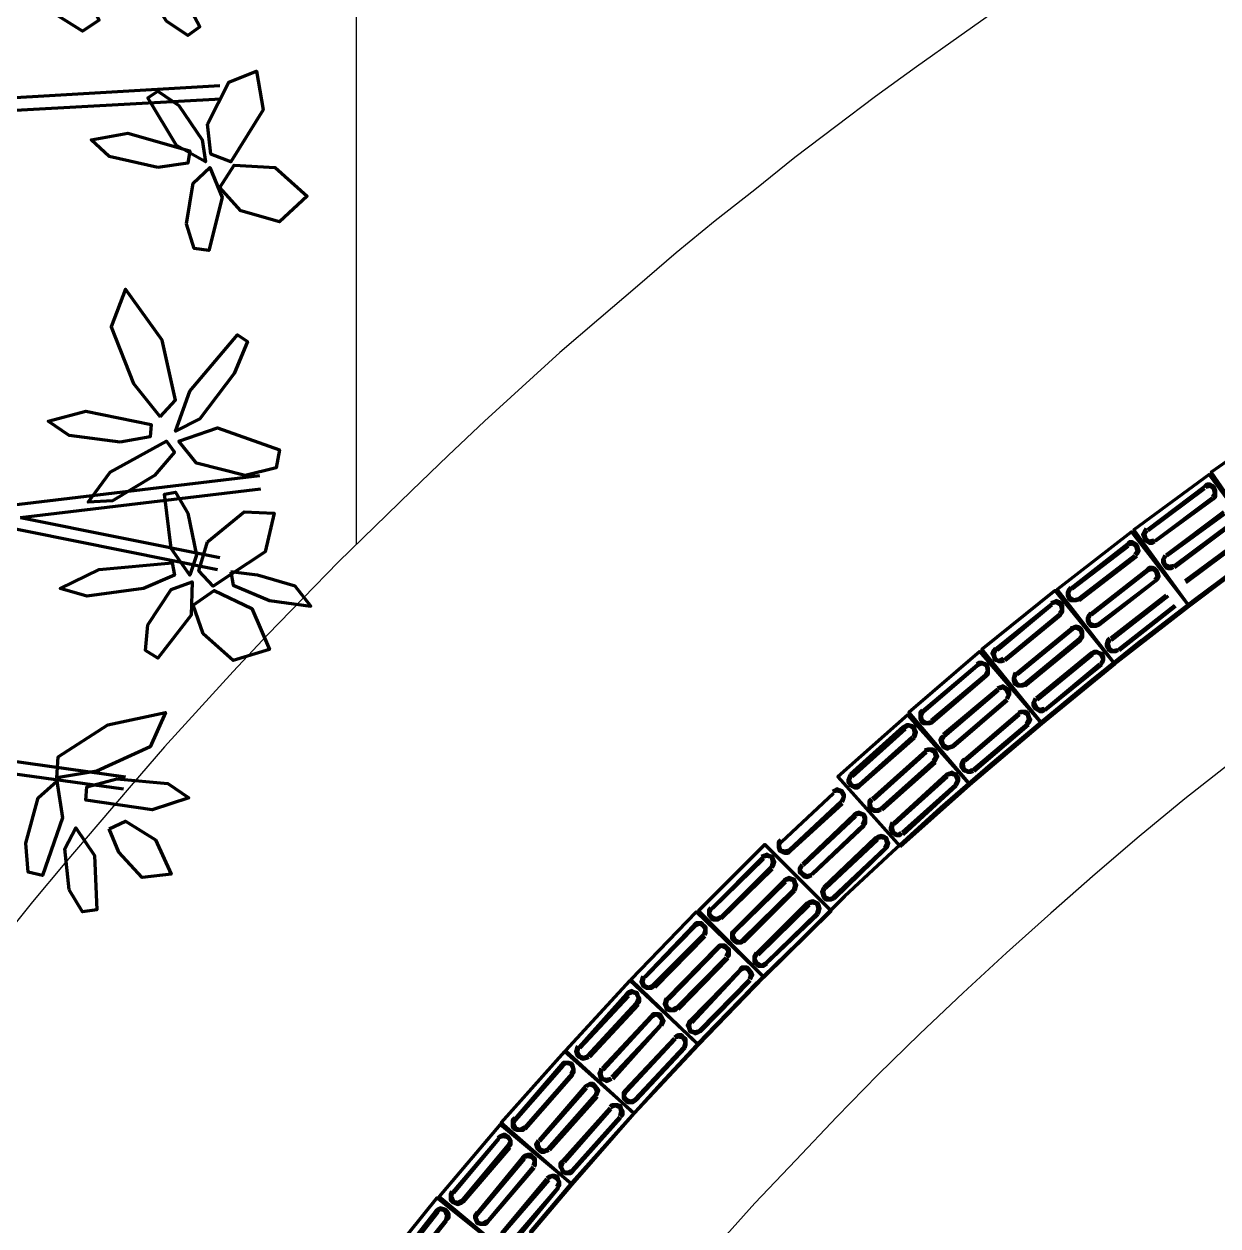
# Model space of a CAD drawing. Header units: millimetres. Extents: x 2273 to 2522, y 1034 to 1187.
# Drawn here: x 2279.082 to 2282.252, y 1106.975 to 1110.166 of the extents above; entities that cross this region are included whole.
import ezdxf

# ---------------------------------------------------------------- set-up
doc = ezdxf.new("R2010")
doc.units = ezdxf.units.MM
doc.layers.add('LAYER8', color=8, linetype='Continuous')
doc.layers.add('PAREDES', color=4, linetype='Continuous', lineweight=100)

# ---------------------------------------------------------------- blocks, each defined once
blk = doc.blocks.new('DER')
at = {"layer": 'PAREDES', "color": 0, "linetype": 'Continuous'}
for points in [[(66.4799, 146.7569), (66.4093, 146.8716), (66.4181, 146.948), (66.5123, 146.898), (66.5946, 146.7422), (66.5505, 146.7127), (66.4799, 146.7569)], [(66.774, 146.7392), (66.7152, 146.8333), (66.7181, 146.8951), (66.7946, 146.851), (66.8623, 146.7245), (66.8299, 146.701), (66.774, 146.7392)], [(66.8828, 146.4657), (66.9387, 146.5775), (67.0123, 146.6069), (67.0299, 146.5039), (66.9446, 146.3657), (66.8917, 146.3863), (66.8828, 146.4657)], [(65.9034, 146.5098), (66.9152, 146.5686)], [(66.8064, 146.5157), (66.8681, 146.4245), (66.877, 146.3657), (66.8005, 146.4098), (66.724, 146.5363), (66.7505, 146.5539), (66.8064, 146.5157)], [(65.9064, 146.4775), (66.9181, 146.5333)], [(66.7505, 146.351), (66.6211, 146.3804), (66.574, 146.4245), (66.6711, 146.4422), (66.8358, 146.3951), (66.8299, 146.3627), (66.7505, 146.351)], [(66.827, 146.201), (66.8446, 146.3098), (66.8887, 146.351), (66.9211, 146.2716), (66.8858, 146.1304), (66.8475, 146.1363), (66.827, 146.201)], [(66.9152, 146.298), (66.9534, 146.3569), (67.0623, 146.351), (67.1475, 146.2745), (67.074, 146.2069), (66.9711, 146.2363), (66.9152, 146.298)], [(66.7564, 145.6892), (66.7975, 145.7333), (66.7623, 145.8922), (66.6652, 146.0275), (66.627, 145.9275), (66.6858, 145.7775), (66.7564, 145.6892)], [(66.9534, 145.8039), (66.8623, 145.6833), (66.7975, 145.651), (66.8358, 145.7569), (66.9623, 145.9069), (66.9887, 145.8892), (66.9534, 145.8039)], [(66.6505, 145.6216), (66.5152, 145.6392), (66.4593, 145.6775), (66.5593, 145.7039), (66.7328, 145.6686), (66.7299, 145.6363), (66.6505, 145.6216)], [(66.9828, 145.5333), (66.8534, 145.5657), (66.8064, 145.6245), (66.9093, 145.6598), (67.074, 145.601), (67.0652, 145.5539), (66.9828, 145.5333)], [(66.7417, 145.5333), (66.6299, 145.4657), (66.5652, 145.4627), (66.624, 145.5422), (66.774, 145.6245), (66.7946, 145.5951), (66.7417, 145.5333)], [(65.4917, 145.351), (67.0211, 145.5333)], [(66.3858, 145.4216), (67.024, 145.498)], [(66.8299, 145.4333), (66.8534, 145.3216), (66.8358, 145.2686), (66.7858, 145.3392), (66.7681, 145.4833), (66.7975, 145.4892), (66.8299, 145.4333)], [(66.8828, 145.3569), (66.9799, 145.4363), (67.0593, 145.4333), (67.0358, 145.3304), (66.8975, 145.2392), (66.8593, 145.2804), (66.8828, 145.3569)], [(66.2799, 145.4098), (66.9093, 145.2833)], [(66.3858, 145.4216), (66.9152, 145.3157)], [(66.7123, 145.2333), (66.5623, 145.2127), (66.4917, 145.2333), (66.5946, 145.2833), (66.7887, 145.301), (66.7946, 145.2686), (66.7123, 145.2333)], [(66.9446, 145.2775), (66.9505, 145.2422), (67.0475, 145.201), (67.1564, 145.1863), (67.1152, 145.2392), (67.0152, 145.2686), (66.9446, 145.2775)], [(66.724, 145.1363), (66.7858, 145.2304), (66.8417, 145.251), (66.8387, 145.1627), (66.7505, 145.048), (66.7181, 145.0686), (66.724, 145.1363)], [(66.8446, 145.1892), (66.9005, 145.2275), (67.0005, 145.1804), (67.0475, 145.0716), (66.9505, 145.0422), (66.8711, 145.1127), (66.8446, 145.1892)], [(66.0328, 144.5039), (65.9534, 145.1039), (66.2358, 144.7598), (66.6593, 144.701)], [(66.4828, 144.7304), (66.4858, 144.7863), (66.6181, 144.8716), (66.7711, 144.9039), (66.7299, 144.8127), (66.5887, 144.748), (66.4828, 144.7304)], [(66.2417, 144.7922), (66.6652, 144.7333)], [(66.4005, 144.5569), (66.4328, 144.6775), (66.4828, 144.7216), (66.4975, 144.6245), (66.4446, 144.4716), (66.4064, 144.4804), (66.4005, 144.5569)], [(66.6417, 144.7275), (66.777, 144.7157), (66.8328, 144.6775), (66.7358, 144.6451), (66.5593, 144.6716), (66.5623, 144.7069), (66.6417, 144.7275)], [(66.5152, 144.4333), (66.5034, 144.5422), (66.5328, 144.598), (66.5828, 144.5245), (66.5887, 144.3804), (66.5505, 144.3745), (66.5152, 144.4333)], [(66.6211, 144.5951), (66.6652, 144.6157), (66.7446, 144.5657), (66.7858, 144.4745), (66.7093, 144.4657), (66.6475, 144.5333), (66.6211, 144.5951)]]:
    blk.add_lwpolyline(points, dxfattribs=at)
blk = doc.blocks.new('KJIUY')
at = {"layer": 'PAREDES', "color": 0, "linetype": 'Continuous'}
blk.add_lwpolyline([(69.6387, 145.3039), (69.5005, 145.201), (69.3623, 145.0951), (69.227, 144.9863), (69.0946, 144.8775), (68.9623, 144.7657), (68.8299, 144.651), (68.7005, 144.5333), (68.574, 144.4157), (68.4505, 144.2922), (68.327, 144.1716), (68.2034, 144.0451), (68.0858, 143.9186), (67.9681, 143.7892), (67.8505, 143.6569), (67.7387, 143.5245)], dxfattribs=at)
at = {"layer": 'PAREDES', "color": 160, "linetype": 'Continuous'}
for points in [[(69.6887, 145.3363), (69.8946, 145.4804), (69.7505, 145.6833), (69.5475, 145.5422), (69.6887, 145.3363)], [(69.4887, 145.1863), (69.6887, 145.3363), (69.5417, 145.5363), (69.3417, 145.3892), (69.4887, 145.1863)], [(69.5299, 145.5039), (69.377, 145.3892)], [(69.5299, 145.498), (69.3799, 145.3863)], [(69.5534, 145.4716), (69.5593, 145.4775), (69.5593, 145.4863), (69.5593, 145.4922), (69.5564, 145.501), (69.5505, 145.5069), (69.5446, 145.5098), (69.5358, 145.5098), (69.5299, 145.5039)], [(69.5505, 145.4775), (69.5564, 145.4863), (69.5534, 145.498), (69.5446, 145.5039), (69.5328, 145.501)], [(69.3975, 145.3598), (69.5505, 145.4745)], [(69.4005, 145.3598), (69.5534, 145.4716)], [(69.5799, 145.4363), (69.427, 145.3216)], [(69.5828, 145.4304), (69.4299, 145.3186)], [(69.374, 145.3922), (69.3681, 145.3833), (69.3652, 145.3775), (69.3681, 145.3686), (69.3711, 145.3627), (69.377, 145.3569), (69.3828, 145.3539), (69.3917, 145.3539), (69.3975, 145.3569)], [(69.4475, 145.2922), (69.6005, 145.4069)], [(69.4505, 145.2892), (69.6034, 145.4039)], [(69.2917, 145.0333), (69.4887, 145.1863), (69.3358, 145.3833), (69.1387, 145.2304), (69.2917, 145.0333)], [(69.377, 145.3863), (69.3711, 145.3775), (69.374, 145.3657), (69.3828, 145.3598), (69.3946, 145.3627)], [(69.6299, 145.3657), (69.477, 145.2539)], [(69.6328, 145.3627), (69.4799, 145.248)], [(69.324, 145.351), (69.174, 145.2333)], [(69.327, 145.3451), (69.177, 145.2304)], [(69.3475, 145.3216), (69.3534, 145.3275), (69.3564, 145.3333), (69.3534, 145.3422), (69.3505, 145.348), (69.3446, 145.3539), (69.3387, 145.3569), (69.3299, 145.3569), (69.324, 145.351)], [(69.3446, 145.3245), (69.3505, 145.3333), (69.3475, 145.3451), (69.3387, 145.351), (69.327, 145.348)], [(69.1946, 145.2069), (69.3446, 145.3216)], [(69.1975, 145.201), (69.3505, 145.3186)], [(69.424, 145.3216), (69.4211, 145.3157), (69.4181, 145.3098), (69.4181, 145.301), (69.4211, 145.2951), (69.427, 145.2892), (69.4328, 145.2863), (69.4417, 145.2863), (69.4475, 145.2892)], [(69.427, 145.3186), (69.4211, 145.3098), (69.424, 145.298), (69.4358, 145.2922), (69.4475, 145.2951)], [(69.377, 145.2833), (69.227, 145.1657)], [(69.3799, 145.2804), (69.2299, 145.1627)], [(69.4005, 145.2539), (69.4064, 145.2598), (69.4093, 145.2657), (69.4064, 145.2745), (69.4034, 145.2804), (69.3975, 145.2863), (69.3917, 145.2892), (69.3828, 145.2892), (69.377, 145.2833)], [(69.3975, 145.2569), (69.4034, 145.2657), (69.4005, 145.2775), (69.3917, 145.2833), (69.3799, 145.2804)], [(69.174, 145.2363), (69.1681, 145.2304), (69.1652, 145.2216), (69.1652, 145.2157), (69.1681, 145.2069), (69.174, 145.201), (69.1828, 145.201), (69.1887, 145.201), (69.1975, 145.2039)], [(69.174, 145.2333), (69.1681, 145.2216), (69.1711, 145.2098), (69.1828, 145.2039), (69.1946, 145.2069)], [(69.2475, 145.1392), (69.3975, 145.2539)], [(69.2505, 145.1363), (69.4005, 145.2539)], [(69.0975, 144.8745), (69.2917, 145.0333), (69.1328, 145.2275), (68.9387, 145.0716), (69.0975, 144.8745)], [(69.1475, 145.1627), (69.1534, 145.1716), (69.1534, 145.1775), (69.1534, 145.1863), (69.1505, 145.1922), (69.1446, 145.198), (69.1358, 145.201), (69.1299, 145.198), (69.1211, 145.1951)], [(69.427, 145.2157), (69.2799, 145.101)], [(69.4328, 145.2127), (69.2828, 145.0951)], [(69.124, 145.1922), (68.974, 145.0716)], [(69.124, 145.1892), (68.9799, 145.0686)], [(69.1446, 145.1686), (69.1505, 145.1775), (69.1475, 145.1892), (69.1358, 145.1951), (69.124, 145.1922)], [(69.227, 145.1686), (69.2211, 145.1627), (69.2181, 145.1539), (69.2181, 145.148), (69.2211, 145.1392), (69.227, 145.1333), (69.2358, 145.1333), (69.2417, 145.1333), (69.2505, 145.1363)], [(69.3005, 145.0716), (69.4505, 145.1892)], [(69.3034, 145.0686), (69.4534, 145.1863)], [(68.9975, 145.0451), (69.1446, 145.1657)], [(69.0005, 145.0422), (69.1475, 145.1627)], [(69.227, 145.1657), (69.2211, 145.1539), (69.224, 145.1422), (69.2358, 145.1363), (69.2475, 145.1392)], [(69.177, 145.1275), (69.0299, 145.0069)], [(69.1799, 145.1245), (69.0328, 145.0039)], [(69.2005, 145.0951), (69.2064, 145.1039), (69.2064, 145.1098), (69.2064, 145.1186), (69.2034, 145.1245), (69.1975, 145.1304), (69.1887, 145.1333), (69.1828, 145.1304), (69.174, 145.1275)], [(69.1975, 145.101), (69.2034, 145.1098), (69.2005, 145.1216), (69.1887, 145.1275), (69.177, 145.1245)], [(68.974, 145.0745), (68.9681, 145.0686), (68.9652, 145.0598), (68.9681, 145.0539), (68.9711, 145.0451), (68.977, 145.0422), (68.9828, 145.0392), (68.9917, 145.0392), (68.9975, 145.0422)], [(68.977, 145.0716), (68.9711, 145.0598), (68.974, 145.048), (68.9828, 145.0422), (68.9946, 145.048)], [(69.0505, 144.9804), (69.1975, 145.101)], [(69.0534, 144.9745), (69.2005, 145.0951)], [(69.277, 145.101), (69.2711, 145.0951), (69.2681, 145.0863), (69.2681, 145.0804), (69.274, 145.0716), (69.2799, 145.0657), (69.2858, 145.0657), (69.2946, 145.0657), (69.3005, 145.0686)], [(69.2799, 145.098), (69.274, 145.0863), (69.277, 145.0745), (69.2858, 145.0686), (69.2975, 145.0716)], [(68.9064, 144.7127), (69.0975, 144.8745), (68.9328, 145.0657), (68.7446, 144.9039), (68.9064, 144.7127)], [(69.2299, 145.0627), (69.0828, 144.9422)], [(69.2328, 145.0569), (69.0858, 144.9363)], [(69.2564, 145.0304), (69.2593, 145.0363), (69.2623, 145.0451), (69.2623, 145.051), (69.2593, 145.0598), (69.2505, 145.0627), (69.2446, 145.0657), (69.2358, 145.0657), (69.2299, 145.0627)], [(69.2534, 145.0333), (69.2593, 145.0451), (69.2534, 145.0569), (69.2446, 145.0627), (69.2328, 145.0598)], [(68.927, 145.0304), (68.7799, 144.9069)], [(68.927, 145.0275), (68.7828, 144.9039)], [(68.9505, 145.001), (68.9564, 145.0069), (68.9564, 145.0157), (68.9564, 145.0216), (68.9534, 145.0304), (68.9475, 145.0333), (68.9387, 145.0363), (68.9299, 145.0363), (68.924, 145.0333)], [(68.9475, 145.0039), (68.9534, 145.0157), (68.9505, 145.0275), (68.9387, 145.0333), (68.927, 145.0275)], [(69.027, 145.0098), (69.024, 145.0039), (69.0211, 144.9951), (69.0211, 144.9892), (69.024, 144.9804), (69.0328, 144.9745), (69.0387, 144.9745), (69.0475, 144.9745), (69.0534, 144.9775)], [(69.1064, 144.9127), (69.2505, 145.0333)], [(69.1064, 144.9098), (69.2564, 145.0304)], [(68.8034, 144.8833), (68.9475, 145.0039)], [(68.8064, 144.8775), (68.9505, 145.001)], [(69.0299, 145.0069), (69.024, 144.9951), (69.0299, 144.9833), (69.0387, 144.9775), (69.0505, 144.9804)], [(68.9799, 144.9657), (68.8358, 144.8451)], [(68.9828, 144.9627), (68.8387, 144.8392)], [(69.0064, 144.9392), (69.0093, 144.9451), (69.0123, 144.951), (69.0123, 144.9598), (69.0064, 144.9657), (69.0005, 144.9716), (68.9946, 144.9745), (68.9858, 144.9716), (68.9799, 144.9686)], [(69.0034, 144.9422), (69.0093, 144.951), (69.0034, 144.9627), (68.9946, 144.9686), (68.9828, 144.9657)], [(68.8593, 144.8157), (69.0034, 144.9392)], [(68.8623, 144.8127), (69.0064, 144.9363)], [(69.0799, 144.9422), (69.077, 144.9363), (69.074, 144.9304), (69.074, 144.9216), (69.077, 144.9157), (69.0858, 144.9098), (69.0917, 144.9069), (69.1005, 144.9069), (69.1064, 144.9127)], [(69.0828, 144.9392), (69.077, 144.9304), (69.0828, 144.9186), (69.0917, 144.9127), (69.1034, 144.9157)], [(68.7211, 144.548), (68.9064, 144.7127), (68.7417, 144.898), (68.5564, 144.7333), (68.7211, 144.548)], [(68.7799, 144.9098), (68.774, 144.9039), (68.774, 144.8951), (68.774, 144.8892), (68.777, 144.8804), (68.7828, 144.8745), (68.7917, 144.8745), (68.8005, 144.8745), (68.8064, 144.8775)], [(68.7828, 144.9069), (68.777, 144.8951), (68.7799, 144.8833), (68.7917, 144.8775), (68.8034, 144.8804)], [(69.0358, 144.901), (68.8917, 144.7775)], [(69.0387, 144.898), (68.8946, 144.7745)], [(69.0593, 144.8716), (69.0652, 144.8775), (69.0681, 144.8863), (69.0652, 144.8922), (69.0623, 144.901), (69.0564, 144.9069), (69.0475, 144.9069), (69.0417, 144.9069), (69.0358, 144.9039)], [(69.0564, 144.8745), (69.0623, 144.8863), (69.0593, 144.898), (69.0475, 144.9039), (69.0358, 144.901)], [(68.7299, 144.8657), (68.5887, 144.7392)], [(68.7358, 144.8598), (68.5946, 144.7333)], [(68.7593, 144.8363), (68.7623, 144.8422), (68.7652, 144.851), (68.7623, 144.8569), (68.7593, 144.8657), (68.7534, 144.8686), (68.7446, 144.8716), (68.7387, 144.8716), (68.7299, 144.8657)], [(68.7564, 144.8392), (68.7593, 144.851), (68.7564, 144.8627), (68.7446, 144.8686), (68.7328, 144.8627)], [(68.9123, 144.751), (69.0593, 144.8745)], [(68.9181, 144.748), (69.0623, 144.8716)], [(68.6123, 144.7127), (68.7534, 144.8392)], [(68.6152, 144.7098), (68.7593, 144.8363)], [(68.8358, 144.8422), (68.8299, 144.8363), (68.827, 144.8304), (68.8299, 144.8216), (68.8328, 144.8157), (68.8387, 144.8098), (68.8475, 144.8069), (68.8534, 144.8098), (68.8623, 144.8127)], [(68.8387, 144.8392), (68.8328, 144.8304), (68.8358, 144.8186), (68.8475, 144.8127), (68.8593, 144.8157)], [(68.7887, 144.801), (68.6475, 144.6745)], [(68.7917, 144.798), (68.6505, 144.6716)], [(68.8123, 144.7716), (68.8181, 144.7804), (68.8211, 144.7863), (68.8181, 144.7951), (68.8152, 144.801), (68.8093, 144.8069), (68.8005, 144.8069), (68.7946, 144.8069), (68.7858, 144.8039)], [(68.8093, 144.7775), (68.8152, 144.7863), (68.8123, 144.798), (68.8005, 144.8039), (68.7887, 144.801)], [(68.6681, 144.648), (68.8123, 144.7775)], [(68.674, 144.6451), (68.8152, 144.7716)], [(68.8917, 144.7804), (68.8858, 144.7745), (68.8828, 144.7657), (68.8828, 144.7598), (68.8887, 144.751), (68.8946, 144.748), (68.9005, 144.7451), (68.9093, 144.7451), (68.9152, 144.748)], [(68.8917, 144.7775), (68.8887, 144.7657), (68.8917, 144.7539), (68.9034, 144.748), (68.9123, 144.7539)], [(68.5887, 144.7392), (68.5858, 144.7333), (68.5828, 144.7245), (68.5828, 144.7186), (68.5887, 144.7098), (68.5946, 144.7069), (68.6005, 144.7039), (68.6093, 144.7039), (68.6152, 144.7098)], [(68.5917, 144.7363), (68.5858, 144.7245), (68.5917, 144.7127), (68.6005, 144.7098), (68.6123, 144.7127)], [(68.8446, 144.7392), (68.7034, 144.6098)], [(68.8475, 144.7333), (68.7064, 144.6069)], [(68.8711, 144.7098), (68.874, 144.7157), (68.877, 144.7245), (68.877, 144.7304), (68.8711, 144.7392), (68.8652, 144.7422), (68.8593, 144.7451), (68.8505, 144.7422), (68.8446, 144.7392)], [(68.8681, 144.7127), (68.874, 144.7245), (68.8681, 144.7363), (68.8564, 144.7392), (68.8475, 144.7363)], [(68.5446, 144.6892), (68.4064, 144.5598)], [(68.5681, 144.6657), (68.5711, 144.6716), (68.574, 144.6804), (68.574, 144.6863), (68.5681, 144.6951), (68.5623, 144.698), (68.5534, 144.701), (68.5475, 144.698), (68.5417, 144.6951)], [(68.5652, 144.6686), (68.5711, 144.6804), (68.5652, 144.6922), (68.5534, 144.6951), (68.5446, 144.6922)], [(68.727, 144.5863), (68.8681, 144.7127)], [(68.7299, 144.5804), (68.8711, 144.7098)], [(68.427, 144.5392), (68.5652, 144.6686)], [(68.4299, 144.5363), (68.5681, 144.6627)], [(68.6446, 144.6745), (68.6387, 144.6686), (68.6387, 144.6627), (68.6387, 144.6539), (68.6417, 144.648), (68.6505, 144.6422), (68.6564, 144.6422), (68.6652, 144.6422), (68.6711, 144.6451)], [(68.6475, 144.6716), (68.6417, 144.6627), (68.6446, 144.651), (68.6564, 144.6451), (68.6681, 144.648)], [(68.6005, 144.6333), (68.4623, 144.501)], [(68.6034, 144.6275), (68.4652, 144.498)], [(68.624, 144.6039), (68.6299, 144.6098), (68.6299, 144.6186), (68.6299, 144.6245), (68.627, 144.6333), (68.6181, 144.6363), (68.6123, 144.6392), (68.6034, 144.6363), (68.5975, 144.6333)], [(68.6211, 144.6069), (68.627, 144.6186), (68.624, 144.6304), (68.6123, 144.6333), (68.6005, 144.6304)], [(68.4858, 144.4745), (68.624, 144.6069)], [(68.4887, 144.4745), (68.627, 144.6039)], [(68.7005, 144.6127), (68.6975, 144.6069), (68.6946, 144.598), (68.6946, 144.5922), (68.7005, 144.5833), (68.7064, 144.5804), (68.7123, 144.5775), (68.7211, 144.5775), (68.727, 144.5833)], [(68.7034, 144.6098), (68.7005, 144.598), (68.7034, 144.5863), (68.7152, 144.5804), (68.724, 144.5863)], [(68.4034, 144.5657), (68.3975, 144.5598), (68.3975, 144.551), (68.3975, 144.5451), (68.4005, 144.5363), (68.4093, 144.5333), (68.4152, 144.5304), (68.424, 144.5304), (68.4299, 144.5363)], [(68.4064, 144.5627), (68.4005, 144.551), (68.4034, 144.5392), (68.4152, 144.5363), (68.427, 144.5392)], [(68.6564, 144.5716), (68.5181, 144.4392)], [(68.6623, 144.5657), (68.524, 144.4363)], [(68.6828, 144.5422), (68.6887, 144.548), (68.6917, 144.5569), (68.6887, 144.5627), (68.6858, 144.5716), (68.6799, 144.5745), (68.6711, 144.5775), (68.6623, 144.5745), (68.6564, 144.5716)], [(68.6799, 144.5451), (68.6858, 144.5569), (68.6828, 144.5686), (68.6711, 144.5716), (68.6593, 144.5686)], [(68.3593, 144.201), (68.5387, 144.3775), (68.3623, 144.5539), (68.1858, 144.3775), (68.3593, 144.201)], [(68.5417, 144.4127), (68.6828, 144.5451)], [(68.5475, 144.4098), (68.6828, 144.5422)], [(68.3564, 144.5186), (68.2211, 144.3833)], [(68.3593, 144.5157), (68.224, 144.3833)], [(68.3828, 144.4922), (68.3858, 144.498), (68.3887, 144.5069), (68.3858, 144.5127), (68.3828, 144.5216), (68.374, 144.5245), (68.3681, 144.5275), (68.3593, 144.5245), (68.3534, 144.5216)], [(68.3799, 144.4951), (68.3828, 144.5069), (68.3799, 144.5186), (68.3681, 144.5216), (68.3564, 144.5186)], [(68.4593, 144.501), (68.4564, 144.4951), (68.4534, 144.4892), (68.4534, 144.4804), (68.4593, 144.4745), (68.4652, 144.4686), (68.474, 144.4657), (68.4799, 144.4686), (68.4858, 144.4716)], [(68.4623, 144.498), (68.4564, 144.4863), (68.4623, 144.4775), (68.474, 144.4716), (68.4858, 144.4745)], [(68.2446, 144.3598), (68.3799, 144.4951)], [(68.2475, 144.3569), (68.3828, 144.4892)], [(68.4417, 144.4304), (68.4446, 144.4363), (68.4475, 144.4451), (68.4446, 144.451), (68.4417, 144.4598), (68.4358, 144.4627), (68.427, 144.4657), (68.4181, 144.4627), (68.4123, 144.4598)], [(68.4152, 144.4598), (68.2799, 144.3245)], [(68.4181, 144.4539), (68.2828, 144.3216)], [(68.3034, 144.301), (68.4387, 144.4333)], [(68.4387, 144.4333), (68.4417, 144.4451), (68.4387, 144.4569), (68.427, 144.4598), (68.4152, 144.4569)], [(68.5181, 144.4392), (68.5152, 144.4333), (68.5123, 144.4275), (68.5152, 144.4186), (68.5181, 144.4127), (68.524, 144.4069), (68.5328, 144.4069), (68.5387, 144.4069), (68.5475, 144.4098)], [(68.5211, 144.4363), (68.5181, 144.4275), (68.5211, 144.4157), (68.5328, 144.4098), (68.5446, 144.4127)], [(68.3064, 144.2951), (68.4417, 144.4304)], [(68.5034, 144.3686), (68.5064, 144.3745), (68.5093, 144.3833), (68.5064, 144.3922), (68.5034, 144.398), (68.4946, 144.401), (68.4887, 144.4039), (68.4799, 144.401), (68.474, 144.398)], [(68.1858, 144.0216), (68.3593, 144.201), (68.1799, 144.3745), (68.0064, 144.1951), (68.1858, 144.0216)], [(68.2181, 144.3863), (68.2123, 144.3804), (68.2123, 144.3745), (68.2123, 144.3657), (68.2181, 144.3598), (68.224, 144.3539), (68.2328, 144.3539), (68.2387, 144.3539), (68.2475, 144.3598)], [(68.2211, 144.3833), (68.2152, 144.3716), (68.2211, 144.3627), (68.2328, 144.3569), (68.2446, 144.3627)], [(68.474, 144.398), (68.3387, 144.2627)], [(68.4799, 144.3922), (68.3446, 144.2598)], [(68.3652, 144.2392), (68.5005, 144.3716)], [(68.5005, 144.3716), (68.5034, 144.3833), (68.5005, 144.3951), (68.4887, 144.398), (68.477, 144.3951)], [(68.174, 144.3392), (68.0417, 144.201)], [(68.2034, 144.3127), (68.2064, 144.3186), (68.2064, 144.3275), (68.2064, 144.3333), (68.2005, 144.3392), (68.1946, 144.3451), (68.1887, 144.3451), (68.1799, 144.3451), (68.174, 144.3392)], [(68.2005, 144.3157), (68.2034, 144.3275), (68.1975, 144.3363), (68.1887, 144.3422), (68.177, 144.3363)], [(68.3652, 144.2363), (68.5034, 144.3686)], [(68.177, 144.3363), (68.0446, 144.201)], [(68.0652, 144.1804), (68.2005, 144.3157)], [(68.0711, 144.1745), (68.2034, 144.3098)], [(68.2799, 144.3245), (68.274, 144.3186), (68.274, 144.3127), (68.274, 144.3039), (68.2799, 144.298), (68.2858, 144.2922), (68.2946, 144.2922), (68.3005, 144.2922), (68.3064, 144.298)], [(68.2828, 144.3216), (68.277, 144.3127), (68.2828, 144.301), (68.2946, 144.2951), (68.3034, 144.301)], [(68.2358, 144.2804), (68.1005, 144.1422)], [(68.2387, 144.2775), (68.1064, 144.1422)], [(68.2623, 144.2539), (68.2681, 144.2598), (68.2681, 144.2686), (68.2681, 144.2745), (68.2623, 144.2804), (68.2564, 144.2863), (68.2475, 144.2863), (68.2417, 144.2863), (68.2358, 144.2804)], [(68.2593, 144.2569), (68.2652, 144.2686), (68.2593, 144.2775), (68.2475, 144.2833), (68.2387, 144.2775)], [(68.127, 144.1186), (68.2593, 144.2539)], [(68.1328, 144.1157), (68.2652, 144.251)], [(68.3387, 144.2657), (68.3328, 144.2569), (68.3328, 144.251), (68.3328, 144.2422), (68.3387, 144.2363), (68.3446, 144.2304), (68.3534, 144.2304), (68.3593, 144.2304), (68.3681, 144.2363)], [(68.3417, 144.2627), (68.3358, 144.251), (68.3417, 144.2392), (68.3534, 144.2333), (68.3652, 144.2392)], [(68.2975, 144.2216), (68.1623, 144.0833)], [(68.2975, 144.2186), (68.1681, 144.0804)], [(68.324, 144.1951), (68.327, 144.201), (68.3299, 144.2069), (68.327, 144.2157), (68.3211, 144.2216), (68.3152, 144.2275), (68.3093, 144.2275), (68.3005, 144.2275), (68.2946, 144.2216)], [(68.3211, 144.198), (68.324, 144.2069), (68.3181, 144.2186), (68.3093, 144.2245), (68.2975, 144.2186)], [(68.0152, 143.8392), (68.1858, 144.0216), (68.0034, 144.1922), (67.8328, 144.0069), (68.0152, 143.8392)], [(68.0387, 144.2039), (68.0358, 144.198), (68.0328, 144.1892), (68.0358, 144.1833), (68.0387, 144.1775), (68.0475, 144.1716), (68.0534, 144.1716), (68.0623, 144.1716), (68.0681, 144.1775)], [(68.0417, 144.201), (68.0387, 144.1892), (68.0417, 144.1804), (68.0534, 144.1745), (68.0652, 144.1804)], [(68.1887, 144.0598), (68.3211, 144.1951)], [(68.1917, 144.0569), (68.324, 144.1922)], [(67.9946, 144.1569), (67.8681, 144.0157)], [(68.0005, 144.151), (67.8711, 144.0127)], [(68.024, 144.1304), (68.0299, 144.1363), (68.0299, 144.1451), (68.027, 144.151), (68.024, 144.1598), (68.0152, 144.1627), (68.0093, 144.1657), (68.0005, 144.1627), (67.9946, 144.1569)], [(68.0211, 144.1333), (68.027, 144.1451), (68.0211, 144.1569), (68.0093, 144.1598), (67.9975, 144.1539)], [(67.8917, 143.9922), (68.0211, 144.1333)], [(67.8975, 143.9892), (68.027, 144.1275)], [(68.1005, 144.1451), (68.0975, 144.1392), (68.0946, 144.1304), (68.0975, 144.1245), (68.1005, 144.1157), (68.1093, 144.1127), (68.1152, 144.1127), (68.124, 144.1127), (68.1299, 144.1186)], [(68.1034, 144.1422), (68.1005, 144.1304), (68.1034, 144.1216), (68.1152, 144.1157), (68.127, 144.1216)], [(68.0593, 144.098), (67.9299, 143.9598)], [(68.0623, 144.0951), (67.9328, 143.9539)], [(68.0887, 144.0716), (68.0917, 144.0775), (68.0946, 144.0863), (68.0917, 144.0922), (68.0858, 144.101), (68.0799, 144.1039), (68.074, 144.1039), (68.0652, 144.1039), (68.0593, 144.098)], [(68.0858, 144.0745), (68.0887, 144.0863), (68.0828, 144.0951), (68.074, 144.101), (68.0623, 144.0951)], [(68.1623, 144.0863), (68.1593, 144.0804), (68.1564, 144.0716), (68.1593, 144.0657), (68.1623, 144.0569), (68.1711, 144.0539), (68.177, 144.051), (68.1858, 144.0539), (68.1917, 144.0569)], [(68.1652, 144.0833), (68.1623, 144.0716), (68.1652, 144.0598), (68.177, 144.0569), (68.1887, 144.0598)], [(67.9564, 143.9363), (68.0858, 144.0745)], [(67.9593, 143.9304), (68.0858, 144.0716)], [(67.8652, 144.0186), (67.8623, 144.0127), (67.8593, 144.0039), (67.8623, 143.9951), (67.8681, 143.9892), (67.874, 143.9863), (67.8799, 143.9833), (67.8887, 143.9863), (67.8946, 143.9892)], [(68.1211, 144.0392), (67.9917, 143.901)], [(68.124, 144.0363), (67.9946, 143.898)], [(68.1505, 144.0127), (68.1534, 144.0216), (68.1534, 144.0275), (68.1534, 144.0363), (68.1475, 144.0422), (68.1417, 144.048), (68.1328, 144.048), (68.127, 144.0451), (68.1211, 144.0422)], [(68.1475, 144.0157), (68.1505, 144.0275), (68.1446, 144.0392), (68.1328, 144.0422), (68.124, 144.0392)], [(67.8505, 143.651), (68.0152, 143.8392), (67.8299, 144.0039), (67.6623, 143.8157), (67.8505, 143.651)], [(67.8681, 144.0157), (67.8652, 144.0039), (67.8711, 143.9922), (67.8799, 143.9892), (67.8917, 143.9922)], [(68.0181, 143.8775), (68.1475, 144.0157)], [(68.0211, 143.8745), (68.1505, 144.0127)], [(67.8211, 143.9686), (67.6975, 143.8245)], [(67.827, 143.9657), (67.7005, 143.8216)], [(67.8505, 143.9422), (67.8564, 143.948), (67.8564, 143.9569), (67.8534, 143.9657), (67.8505, 143.9716), (67.8417, 143.9745), (67.8358, 143.9745), (67.827, 143.9745), (67.8211, 143.9686)], [(67.8475, 143.9451), (67.8534, 143.9569), (67.8475, 143.9686), (67.8358, 143.9716), (67.824, 143.9657)], [(67.927, 143.9598), (67.924, 143.951), (67.9211, 143.9451), (67.924, 143.9363), (67.927, 143.9304), (67.9358, 143.9275), (67.9417, 143.9245), (67.9505, 143.9275), (67.9564, 143.9304)], [(67.9299, 143.9569), (67.927, 143.9451), (67.9299, 143.9333), (67.9417, 143.9304), (67.9534, 143.9333)], [(67.724, 143.801), (67.8505, 143.9451)], [(67.727, 143.798), (67.8534, 143.9422)], [(67.8858, 143.9127), (67.7623, 143.7686)], [(67.8887, 143.9069), (67.7652, 143.7657)], [(67.9152, 143.8863), (67.9181, 143.8922), (67.9211, 143.901), (67.9181, 143.9069), (67.9123, 143.9127), (67.9064, 143.9186), (67.8975, 143.9186), (67.8917, 143.9157), (67.8858, 143.9127)], [(67.9123, 143.8892), (67.9152, 143.898), (67.9093, 143.9098), (67.8975, 143.9157), (67.8887, 143.9098)], [(67.9917, 143.901), (67.9858, 143.8951), (67.9858, 143.8863), (67.9858, 143.8804), (67.9917, 143.8745), (67.9975, 143.8686), (68.0064, 143.8686), (68.0123, 143.8686), (68.0211, 143.8745)], [(67.9946, 143.898), (67.9887, 143.8863), (67.9946, 143.8775), (68.0064, 143.8716), (68.0181, 143.8775)], [(67.7858, 143.7451), (67.9123, 143.8892)], [(67.7917, 143.7422), (67.9181, 143.8833)], [(67.9799, 143.8304), (67.9858, 143.8363), (67.9858, 143.8451), (67.9828, 143.851), (67.9799, 143.8598), (67.9711, 143.8627), (67.9652, 143.8627), (67.9564, 143.8627), (67.9505, 143.8569)], [(67.977, 143.8333), (67.9799, 143.8451), (67.977, 143.8539), (67.9652, 143.8598), (67.9534, 143.8539)], [(67.6975, 143.8275), (67.6917, 143.8216), (67.6917, 143.8127), (67.6917, 143.8039), (67.6975, 143.798), (67.7034, 143.7951), (67.7123, 143.7951), (67.7211, 143.7951), (67.727, 143.801)], [(67.9505, 143.8539), (67.824, 143.7127)], [(67.9534, 143.851), (67.8299, 143.7098)], [(67.8505, 143.6892), (67.977, 143.8304)], [(67.8534, 143.6863), (67.9799, 143.8275)], [(67.6887, 143.4598), (67.8505, 143.651), (67.6593, 143.8098), (67.4975, 143.6186), (67.6887, 143.4598)], [(67.7005, 143.8245), (67.6946, 143.8127), (67.7005, 143.801), (67.7123, 143.798), (67.724, 143.8039)], [(67.6564, 143.7745), (67.5328, 143.6304)], [(67.6564, 143.7716), (67.5358, 143.6275)], [(67.6828, 143.751), (67.6887, 143.7569), (67.6887, 143.7657), (67.6858, 143.7716), (67.6828, 143.7775), (67.674, 143.7833), (67.6681, 143.7833), (67.6593, 143.7804), (67.6534, 143.7745)], [(67.6799, 143.7539), (67.6858, 143.7657), (67.6799, 143.7745), (67.6681, 143.7775), (67.6564, 143.7745)], [(67.7593, 143.7686), (67.7564, 143.7627), (67.7534, 143.7569), (67.7564, 143.748), (67.7623, 143.7422), (67.7681, 143.7363), (67.777, 143.7363), (67.7828, 143.7392), (67.7887, 143.7422)], [(67.7623, 143.7657), (67.7593, 143.7569), (67.7652, 143.7451), (67.777, 143.7422), (67.7858, 143.7451)], [(67.5564, 143.6069), (67.6799, 143.7539)], [(67.5623, 143.6039), (67.6858, 143.748)], [(67.7181, 143.7216), (67.5975, 143.5745)], [(67.724, 143.7186), (67.6005, 143.5716)], [(67.7505, 143.698), (67.7534, 143.7039), (67.7534, 143.7127), (67.7534, 143.7186), (67.7475, 143.7245), (67.7417, 143.7304), (67.7328, 143.7304), (67.724, 143.7275), (67.7181, 143.7216)], [(67.7475, 143.701), (67.7505, 143.7127), (67.7446, 143.7216), (67.7328, 143.7245), (67.7211, 143.7216)], [(67.824, 143.7127), (67.8181, 143.7069), (67.8181, 143.698), (67.8211, 143.6922), (67.824, 143.6833), (67.8328, 143.6804), (67.8387, 143.6804), (67.8475, 143.6804), (67.8534, 143.6863)], [(67.827, 143.7098), (67.8211, 143.698), (67.827, 143.6863), (67.8387, 143.6833), (67.8505, 143.6892)], [(67.624, 143.551), (67.7475, 143.698)], [(67.627, 143.551), (67.7505, 143.6951)], [(67.8123, 143.6422), (67.8181, 143.648), (67.8181, 143.6569), (67.8152, 143.6627), (67.8123, 143.6716), (67.8034, 143.6745), (67.7975, 143.6745), (67.7887, 143.6716), (67.7828, 143.6686)], [(67.8093, 143.6451), (67.8152, 143.6569), (67.8093, 143.6657), (67.7975, 143.6716), (67.7858, 143.6657)], [(67.7828, 143.6657), (67.6623, 143.5216)], [(67.7887, 143.6627), (67.6652, 143.5186)], [(67.6887, 143.498), (67.8123, 143.6422)], [(67.6946, 143.4951), (67.8152, 143.6422)], [(67.5328, 143.2657), (67.6858, 143.4598), (67.4917, 143.6157), (67.3358, 143.4216), (67.5328, 143.2657)], [(67.5299, 143.6333), (67.527, 143.6245), (67.527, 143.6186), (67.527, 143.6098), (67.5328, 143.6039), (67.5387, 143.601), (67.5475, 143.598), (67.5564, 143.601), (67.5623, 143.6069)], [(67.5328, 143.6304), (67.5299, 143.6186), (67.5358, 143.6069), (67.5475, 143.6039), (67.5593, 143.6098)], [(67.4887, 143.5804), (67.3711, 143.4304)], [(67.4946, 143.5775), (67.377, 143.4275)], [(67.5181, 143.5569), (67.524, 143.5627), (67.524, 143.5716), (67.5211, 143.5775), (67.5152, 143.5833), (67.5093, 143.5863), (67.5005, 143.5892), (67.4946, 143.5863), (67.4887, 143.5804)], [(67.5152, 143.5569), (67.5181, 143.5686), (67.5123, 143.5804), (67.5005, 143.5833), (67.4917, 143.5775)], [(67.5975, 143.5775), (67.5917, 143.5686), (67.5917, 143.5627), (67.5946, 143.5539), (67.5975, 143.548), (67.6064, 143.5451), (67.6123, 143.5451), (67.6211, 143.5451), (67.627, 143.551)], [(67.6005, 143.5745), (67.5946, 143.5627), (67.6005, 143.551), (67.6123, 143.548), (67.624, 143.5539)], [(67.3975, 143.4098), (67.5181, 143.5598)], [(67.4005, 143.4069), (67.5181, 143.5539)]]:
    blk.add_lwpolyline(points, dxfattribs=at)

msp = doc.modelspace()

# ---------------------------------------------------------------- linework, layer by layer
at = {"layer": 'LAYER8', "color": 0, "linetype": 'Continuous'}
for points in [[(2279.9652, 1108.7854), (2279.9652, 1111.603), (2275.3593, 1111.603), (2275.3593, 1107.0001), (2278.482, 1107.0001)], [(2281.6725, 1110.2089), (2281.5637, 1110.1324), (2281.4519, 1110.053), (2281.3431, 1109.9736), (2281.2372, 1109.8942), (2281.1284, 1109.8118), (2281.0225, 1109.7265), (2280.9166, 1109.6442), (2280.8137, 1109.5589), (2280.7108, 1109.4707), (2280.6078, 1109.3824), (2280.5049, 1109.2942), (2280.4049, 1109.203), (2280.3049, 1109.1118), (2280.2078, 1109.0207), (2280.1108, 1108.9265), (2280.0137, 1108.8324), (2279.9166, 1108.7383), (2279.8225, 1108.6413), (2279.7284, 1108.5442), (2279.6372, 1108.4471), (2279.5461, 1108.3471), (2279.4549, 1108.2471), (2279.3666, 1108.1442), (2279.2784, 1108.0413), (2279.1902, 1107.9383), (2279.1049, 1107.8354), (2279.0196, 1107.7295)], [(2282.2872, 1108.206), (2282.1637, 1108.1089), (2282.0431, 1108.0089), (2281.9255, 1107.9089), (2281.8078, 1107.806), (2281.6902, 1107.7001), (2281.5755, 1107.5942), (2281.4608, 1107.4854), (2281.349, 1107.3765), (2281.2402, 1107.2648), (2281.1313, 1107.1501), (2281.0225, 1107.0354), (2280.9166, 1106.9177)]]:
    msp.add_lwpolyline(points, dxfattribs=at)

# ---------------------------------------------------------------- block references
at = {"layer": 'LAYER8', "linetype": 'ByBlock'}
msp.add_blockref('DER', (2212.6867, 963.4344), dxfattribs=at)
at = {"layer": 'LAYER8', "color": 0, "linetype": 'ByBlock'}
msp.add_blockref('KJIUY', (2212.6867, 963.4344), dxfattribs=at)

doc.saveas('drawing.dxf')
